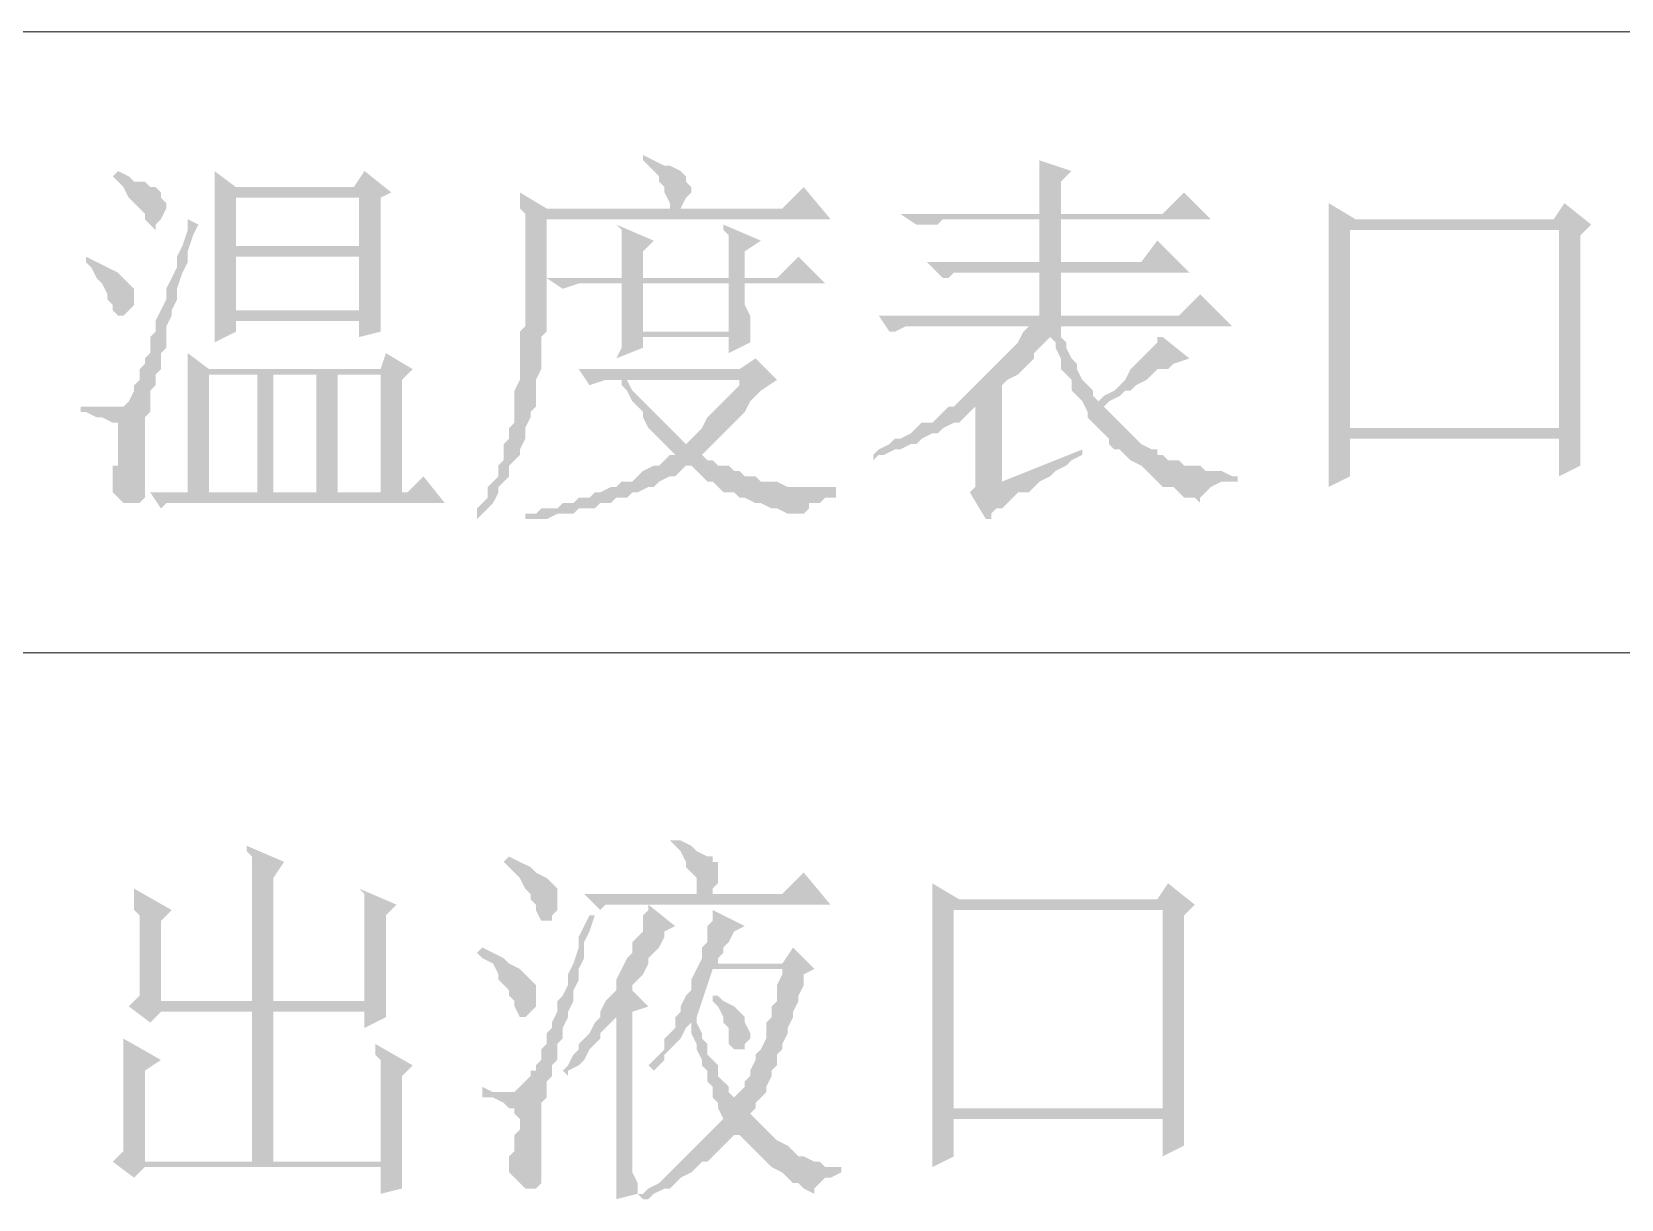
# Model space of a CAD drawing. Header units: millimetres. Extents: x 6 to 291, y 3 to 207.
# Drawn here: x 267.12 to 279.68, y 98.93 to 108.16 of the extents above; entities that cross this region are included whole.
import ezdxf

# ---------------------------------------------------------------- set-up
doc = ezdxf.new("R2010")
doc.units = ezdxf.units.MM

msp = doc.modelspace()

# ---------------------------------------------------------------- hatches: boundary and pattern name
at = {"true_color": 0x00b8b8}
h = msp.add_hatch(color=132, dxfattribs=at)
h.dxf.hatch_style = 2
h.paths.add_polyline_path([(271.949277, 107.188), (271.949277, 107.145667), (271.99161, 107.103333), (272.033944, 107.061), (272.076277, 107.018667), (272.076277, 106.976333), (272.11861, 106.934), (272.11861, 106.891667), (272.160944, 106.807), (272.160944, 106.764667), (271.187277, 106.764667), (272.24561, 106.764667), (272.287944, 106.849333), (272.330277, 106.891667), (272.330277, 106.934), (272.287944, 106.976333), (272.287944, 107.018667), (272.24561, 107.061), (272.160944, 107.103333), (272.11861, 107.103333), (272.033944, 107.145667)])
h = msp.add_hatch(color=132, dxfattribs=at)
h.dxf.hatch_style = 2
h.paths.add_polyline_path([(275.081944, 107.145667), (275.081944, 106.722333), (275.251277, 106.722333), (275.251277, 106.976333), (275.335944, 107.061)])
h = msp.add_hatch(color=132, dxfattribs=at)
h.dxf.hatch_style = 2
h.paths.add_polyline_path([(267.80061, 107.061), (267.758277, 107.018667), (267.80061, 106.976333), (267.842944, 106.934), (267.885277, 106.849333), (267.92761, 106.807), (267.969944, 106.764667), (268.012277, 106.722333), (268.012277, 106.68), (268.05461, 106.637667), (268.096944, 106.595333), (268.096944, 106.637667), (268.139277, 106.68), (268.18161, 106.764667), (268.18161, 106.807), (268.139277, 106.849333), (268.139277, 106.891667), (268.096944, 106.934), (268.05461, 106.934), (268.012277, 106.976333), (267.92761, 106.976333), (267.885277, 107.018667)])
h = msp.add_hatch(color=132, dxfattribs=at)
h.dxf.hatch_style = 2
h.paths.add_polyline_path([(268.56261, 107.061), (268.56261, 106.891667), (269.70561, 106.849333), (269.70561, 106.468333), (268.731944, 106.468333), (269.874944, 106.426), (269.874944, 106.849333), (269.95961, 106.891667), (268.731944, 106.934)])
h = msp.add_hatch(color=132, dxfattribs=at)
h.dxf.hatch_style = 2
h.paths.add_polyline_path([(269.747944, 107.061), (269.663277, 106.934), (268.731944, 106.934), (269.95961, 106.891667)])
h = msp.add_hatch(color=132, dxfattribs=at)
h.dxf.hatch_style = 2
h.paths.add_polyline_path([(273.219277, 106.934), (273.049944, 106.764667), (272.24561, 106.764667), (271.017944, 106.722333), (271.017944, 106.172), (271.017944, 105.833333), (270.97561, 105.791), (270.97561, 105.41), (270.933277, 105.325333), (270.933277, 105.198333), (270.933277, 105.071333), (270.890944, 105.029), (270.890944, 104.944333), (270.84861, 104.902), (270.84861, 104.775), (270.806277, 104.732667), (270.806277, 104.648), (270.763944, 104.605667), (270.72161, 104.563333), (270.72161, 104.478667), (270.679277, 104.436333), (270.636944, 104.394), (270.636944, 104.309333), (270.679277, 104.351667), (270.72161, 104.394), (270.763944, 104.436333), (270.806277, 104.521), (270.806277, 104.563333), (270.84861, 104.605667), (270.890944, 104.648), (270.890944, 104.732667), (270.933277, 104.775), (270.97561, 104.817333), (270.97561, 104.859667), (271.017944, 104.944333), (271.017944, 105.029), (271.060277, 105.113667), (271.060277, 105.156), (271.10261, 105.198333), (271.10261, 105.41), (271.144944, 105.494667), (271.144944, 105.537), (271.144944, 105.748667), (271.187277, 105.791), (271.187277, 106.68), (273.430944, 106.68)])
h = msp.add_hatch(color=132, dxfattribs=at)
h.dxf.hatch_style = 2
h.paths.add_polyline_path([(268.56261, 106.891667), (268.56261, 106.426), (269.70561, 106.383667), (269.70561, 105.960333), (268.731944, 105.960333), (269.874944, 105.960333), (269.874944, 106.426), (268.731944, 106.468333), (268.731944, 106.849333), (269.70561, 106.849333)])
h = msp.add_hatch(color=132, dxfattribs=at)
h.dxf.hatch_style = 2
h.paths.add_polyline_path([(270.97561, 106.891667), (270.97561, 106.764667), (271.017944, 106.722333), (272.24561, 106.764667), (271.187277, 106.764667)])
h = msp.add_hatch(color=132, dxfattribs=at)
h.dxf.hatch_style = 2
h.paths.add_polyline_path([(276.224944, 106.891667), (276.05561, 106.722333), (273.981277, 106.722333), (274.108277, 106.637667), (274.27761, 106.637667), (274.319944, 106.68), (276.43661, 106.68)])
h = msp.add_hatch(color=132, dxfattribs=at)
h.dxf.hatch_style = 2
h.paths.add_polyline_path([(277.367944, 106.807), (277.367944, 106.637667), (279.188277, 106.595333), (279.188277, 105.029), (277.537277, 105.029), (277.367944, 104.986667), (277.367944, 104.944333), (279.188277, 104.944333), (279.188277, 104.648), (279.35761, 104.732667), (279.35761, 106.553), (279.442277, 106.637667), (277.57961, 106.68)])
h = msp.add_hatch(color=132, dxfattribs=at)
h.dxf.hatch_style = 2
h.paths.add_polyline_path([(279.23061, 106.807), (279.145944, 106.68), (277.57961, 106.68), (279.442277, 106.637667)])
h = msp.add_hatch(color=132, dxfattribs=at)
h.dxf.hatch_style = 2
h.paths.add_polyline_path([(268.350944, 106.68), (268.350944, 106.595333), (268.30861, 106.468333), (268.266277, 106.383667), (268.266277, 106.299), (268.223944, 106.214333), (268.18161, 106.129667), (268.18161, 106.045), (268.139277, 105.960333), (268.096944, 105.875667), (268.096944, 105.791), (268.05461, 105.748667), (268.05461, 105.621667), (268.012277, 105.579333), (268.012277, 105.537), (267.969944, 105.494667), (267.969944, 105.41), (267.92761, 105.367667), (267.92761, 105.325333), (267.885277, 105.240667), (267.842944, 105.198333), (267.758277, 105.198333), (268.05461, 105.198333), (268.05461, 105.240667), (268.05461, 105.325333), (268.096944, 105.367667), (268.096944, 105.452333), (268.139277, 105.494667), (268.139277, 105.621667), (268.18161, 105.664), (268.18161, 105.833333), (268.223944, 105.918), (268.223944, 105.960333), (268.266277, 106.045), (268.266277, 106.129667), (268.30861, 106.256667), (268.350944, 106.341333), (268.350944, 106.426), (268.393277, 106.553), (268.43561, 106.637667)])
h = msp.add_hatch(color=132, dxfattribs=at)
h.dxf.hatch_style = 2
h.paths.add_polyline_path([(275.251277, 106.341333), (275.251277, 106.68), (275.081944, 106.68), (275.081944, 106.341333)])
h = msp.add_hatch(color=132, dxfattribs=at)
h.dxf.hatch_style = 2
h.paths.add_polyline_path([(271.73761, 106.637667), (271.779944, 106.595333), (271.779944, 106.214333), (271.949277, 106.214333), (271.949277, 106.426), (272.033944, 106.510667)])
h = msp.add_hatch(color=132, dxfattribs=at)
h.dxf.hatch_style = 2
h.paths.add_polyline_path([(272.584277, 106.637667), (272.584277, 106.595333), (272.62661, 106.553), (272.62661, 106.214333), (271.779944, 106.214333), (272.75361, 106.214333), (272.75361, 106.426), (272.88061, 106.510667)])
h = msp.add_hatch(color=132, dxfattribs=at)
h.dxf.hatch_style = 2
h.paths.add_polyline_path([(277.367944, 106.637667), (277.367944, 104.986667), (277.537277, 105.029), (277.537277, 106.595333), (279.188277, 106.595333)])
h = msp.add_hatch(color=132, dxfattribs=at)
h.dxf.hatch_style = 2
h.paths.add_polyline_path([(268.56261, 106.426), (268.56261, 105.706333), (268.731944, 105.791), (268.731944, 105.875667), (269.70561, 105.875667), (269.874944, 105.918), (269.874944, 105.960333), (268.731944, 105.960333), (268.731944, 106.383667), (269.70561, 106.383667)])
h = msp.add_hatch(color=132, dxfattribs=at)
h.dxf.hatch_style = 2
h.paths.add_polyline_path([(276.013277, 106.510667), (275.886277, 106.341333), (274.192944, 106.341333), (274.319944, 106.214333), (274.362277, 106.214333), (274.40461, 106.256667), (276.267277, 106.256667)])
h = msp.add_hatch(color=132, dxfattribs=at)
h.dxf.hatch_style = 2
h.paths.add_polyline_path([(267.54661, 106.383667), (267.54661, 106.341333), (267.588944, 106.299), (267.631277, 106.214333), (267.67361, 106.172), (267.715944, 106.087333), (267.715944, 106.045), (267.758277, 106.002667), (267.758277, 105.960333), (267.80061, 105.918), (267.842944, 105.918), (267.885277, 105.960333), (267.92761, 106.002667), (267.92761, 106.129667), (267.885277, 106.172), (267.842944, 106.214333), (267.80061, 106.256667), (267.715944, 106.299), (267.631277, 106.341333)])
h = msp.add_hatch(color=132, dxfattribs=at)
h.dxf.hatch_style = 2
h.paths.add_polyline_path([(273.176944, 106.383667), (273.00761, 106.214333), (271.187277, 106.214333), (271.314277, 106.129667), (271.441277, 106.172), (273.38861, 106.172)])
h = msp.add_hatch(color=132, dxfattribs=at)
h.dxf.hatch_style = 2
h.paths.add_polyline_path([(271.949277, 106.172), (271.779944, 106.172), (271.779944, 105.664), (271.73761, 105.579333), (271.949277, 105.664), (271.949277, 105.748667), (272.795944, 105.748667), (272.795944, 105.791), (271.949277, 105.791)])
h = msp.add_hatch(color=132, dxfattribs=at)
h.dxf.hatch_style = 2
h.paths.add_polyline_path([(272.75361, 106.172), (272.62661, 106.172), (272.62661, 105.791), (271.949277, 105.791), (272.795944, 105.791), (272.795944, 105.918), (272.75361, 106.002667), (272.75361, 106.087333)])
h = msp.add_hatch(color=132, dxfattribs=at)
h.dxf.hatch_style = 2
h.paths.add_polyline_path([(275.251277, 105.918), (275.251277, 106.256667), (275.081944, 106.256667), (275.081944, 105.918)])
h = msp.add_hatch(color=132, dxfattribs=at)
h.dxf.hatch_style = 2
h.paths.add_polyline_path([(276.351944, 106.087333), (276.18261, 105.918), (273.811944, 105.918), (273.89661, 105.791), (273.938944, 105.791), (274.02361, 105.833333), (276.605944, 105.833333)])
h = msp.add_hatch(color=132, dxfattribs=at)
h.dxf.hatch_style = 2
h.paths.add_polyline_path([(269.874944, 105.918), (269.70561, 105.875667), (269.70561, 105.748667), (269.874944, 105.791), (269.874944, 105.875667)])
h = msp.add_hatch(color=132, dxfattribs=at)
h.dxf.hatch_style = 2
h.paths.add_polyline_path([(275.251277, 105.833333), (274.997277, 105.833333), (274.954944, 105.791), (274.91261, 105.706333), (274.870277, 105.664), (274.827944, 105.621667), (274.78561, 105.579333), (274.743277, 105.537), (274.700944, 105.494667), (274.65861, 105.452333), (274.616277, 105.41), (274.573944, 105.367667), (274.53161, 105.325333), (274.489277, 105.283), (274.446944, 105.240667), (274.40461, 105.198333), (274.362277, 105.198333), (274.573944, 105.198333), (274.573944, 104.563333), (274.53161, 104.521), (274.65861, 104.309333), (274.700944, 104.309333), (274.700944, 104.351667), (274.743277, 104.394), (274.78561, 104.394), (274.827944, 104.436333), (274.870277, 104.478667), (274.91261, 104.521), (274.997277, 104.521), (275.03961, 104.563333), (274.78561, 104.605667), (274.78561, 105.367667), (274.827944, 105.41), (274.91261, 105.452333), (274.954944, 105.494667), (274.997277, 105.537), (275.03961, 105.579333), (275.03961, 105.621667), (275.081944, 105.664), (275.124277, 105.706333), (275.16661, 105.748667), (275.251277, 105.748667)])
h = msp.add_hatch(color=132, dxfattribs=at)
h.dxf.hatch_style = 2
h.paths.add_polyline_path([(272.795944, 105.748667), (272.62661, 105.748667), (272.62661, 105.621667), (272.795944, 105.706333)])
h = msp.add_hatch(color=132, dxfattribs=at)
h.dxf.hatch_style = 2
h.paths.add_polyline_path([(275.251277, 105.748667), (275.16661, 105.748667), (275.208944, 105.706333), (275.208944, 105.664), (275.251277, 105.579333), (275.251277, 105.494667), (275.29361, 105.452333), (275.335944, 105.41), (275.335944, 105.325333), (275.378277, 105.283), (275.42061, 105.240667), (275.462944, 105.156), (275.462944, 105.113667), (275.505277, 105.071333), (275.54761, 105.029), (275.589944, 104.986667), (275.632277, 104.944333), (275.632277, 104.902), (275.67461, 104.859667), (275.716944, 104.859667), (275.759277, 104.817333), (275.80161, 104.775), (275.886277, 104.732667), (275.92861, 104.690333), (275.970944, 104.648), (276.013277, 104.605667), (276.05561, 104.563333), (276.140277, 104.563333), (276.18261, 104.521), (276.224944, 104.478667), (276.30961, 104.478667), (276.351944, 104.436333), (276.351944, 104.478667), (276.394277, 104.521), (276.43661, 104.563333), (276.521277, 104.605667), (276.648277, 104.605667), (276.648277, 104.648), (276.605944, 104.648), (276.521277, 104.690333), (276.394277, 104.690333), (276.351944, 104.732667), (276.224944, 104.732667), (276.18261, 104.775), (276.097944, 104.775), (276.05561, 104.817333), (276.013277, 104.817333), (276.013277, 104.859667), (275.970944, 104.859667), (275.886277, 104.902), (275.843944, 104.944333), (275.80161, 104.986667), (275.759277, 105.029), (275.716944, 105.071333), (275.67461, 105.113667), (275.632277, 105.156), (275.589944, 105.198333), (275.632277, 105.240667), (275.54761, 105.240667), (275.505277, 105.283), (275.505277, 105.325333), (275.462944, 105.367667), (275.42061, 105.41), (275.378277, 105.494667), (275.378277, 105.537), (275.335944, 105.579333), (275.29361, 105.664), (275.29361, 105.706333)])
h = msp.add_hatch(color=132, dxfattribs=at)
h.dxf.hatch_style = 2
h.paths.add_polyline_path([(276.05561, 105.748667), (276.013277, 105.748667), (276.013277, 105.706333), (275.970944, 105.664), (275.92861, 105.621667), (275.886277, 105.579333), (275.843944, 105.537), (275.80161, 105.494667), (275.759277, 105.41), (275.716944, 105.367667), (275.67461, 105.325333), (275.589944, 105.283), (275.54761, 105.240667), (275.632277, 105.240667), (275.716944, 105.283), (275.759277, 105.325333), (275.80161, 105.325333), (275.843944, 105.367667), (275.92861, 105.41), (275.970944, 105.452333), (276.013277, 105.494667), (276.097944, 105.494667), (276.140277, 105.537), (276.267277, 105.579333)])
h = msp.add_hatch(color=132, dxfattribs=at)
h.dxf.hatch_style = 2
h.paths.add_polyline_path([(269.917277, 105.621667), (269.874944, 105.494667), (268.350944, 105.494667), (268.350944, 105.452333), (269.874944, 105.452333), (269.874944, 104.521), (270.044277, 104.521), (270.044277, 105.41), (270.128944, 105.494667)])
h = msp.add_hatch(color=132, dxfattribs=at)
h.dxf.hatch_style = 2
h.paths.add_polyline_path([(268.350944, 105.621667), (268.350944, 105.494667), (268.520277, 105.494667)])
h = msp.add_hatch(color=132, dxfattribs=at)
h.dxf.hatch_style = 2
h.paths.add_polyline_path([(272.838277, 105.579333), (272.711277, 105.494667), (271.441277, 105.494667), (271.525944, 105.367667), (271.652944, 105.41), (273.00761, 105.41)])
h = msp.add_hatch(color=132, dxfattribs=at)
h.dxf.hatch_style = 2
h.paths.add_polyline_path([(269.028277, 105.452333), (268.901277, 105.452333), (268.901277, 104.521), (268.350944, 104.521), (269.028277, 104.521)])
h = msp.add_hatch(color=132, dxfattribs=at)
h.dxf.hatch_style = 2
h.paths.add_polyline_path([(268.350944, 105.452333), (268.350944, 104.521), (268.520277, 104.521), (268.520277, 105.452333), (269.874944, 105.452333)])
h = msp.add_hatch(color=132, dxfattribs=at)
h.dxf.hatch_style = 2
h.paths.add_polyline_path([(269.536277, 104.521), (269.536277, 105.452333), (269.366944, 105.452333), (269.366944, 104.521)])
h = msp.add_hatch(color=132, dxfattribs=at)
h.dxf.hatch_style = 2
h.paths.add_polyline_path([(273.00761, 105.41), (272.711277, 105.41), (272.711277, 105.367667), (272.668944, 105.325333), (272.62661, 105.283), (272.584277, 105.240667), (272.541944, 105.198333), (272.49961, 105.156), (272.457277, 105.113667), (272.414944, 105.029), (272.37261, 104.986667), (272.330277, 104.944333), (272.287944, 104.902), (272.11861, 104.902), (272.160944, 104.859667), (272.203277, 104.817333), (272.160944, 104.817333), (272.11861, 104.775), (272.076277, 104.732667), (272.033944, 104.732667), (271.949277, 104.690333), (271.906944, 104.648), (271.86461, 104.605667), (271.779944, 104.605667), (271.73761, 104.563333), (271.695277, 104.563333), (271.61061, 104.521), (271.568277, 104.521), (271.525944, 104.478667), (271.441277, 104.478667), (271.398944, 104.436333), (271.314277, 104.436333), (271.271944, 104.394), (271.144944, 104.394), (271.10261, 104.351667), (271.017944, 104.351667), (271.017944, 104.309333), (271.187277, 104.309333), (271.271944, 104.351667), (271.398944, 104.351667), (271.441277, 104.394), (271.568277, 104.394), (271.61061, 104.436333), (271.695277, 104.436333), (271.73761, 104.478667), (271.822277, 104.478667), (271.86461, 104.521), (271.906944, 104.521), (271.99161, 104.563333), (272.033944, 104.563333), (272.076277, 104.605667), (272.160944, 104.648), (272.203277, 104.648), (272.24561, 104.690333), (272.287944, 104.732667), (272.541944, 104.732667), (272.49961, 104.775), (272.457277, 104.775), (272.414944, 104.817333), (272.457277, 104.859667), (272.49961, 104.902), (272.541944, 104.944333), (272.584277, 104.986667), (272.62661, 105.029), (272.668944, 105.071333), (272.711277, 105.113667), (272.75361, 105.156), (272.795944, 105.240667), (272.838277, 105.283), (272.88061, 105.325333)])
h = msp.add_hatch(color=132, dxfattribs=at)
h.dxf.hatch_style = 2
h.paths.add_polyline_path([(271.822277, 105.41), (271.779944, 105.41), (271.779944, 105.367667), (271.822277, 105.325333), (271.86461, 105.240667), (271.906944, 105.198333), (271.949277, 105.156), (271.949277, 105.113667), (271.99161, 105.029), (272.033944, 104.986667), (272.076277, 104.944333), (272.11861, 104.902), (272.287944, 104.902), (272.24561, 104.944333), (272.203277, 104.986667), (272.160944, 105.029), (272.11861, 105.071333), (272.076277, 105.113667), (272.033944, 105.156), (271.99161, 105.198333), (271.949277, 105.240667), (271.906944, 105.283), (271.86461, 105.325333)])
h = msp.add_hatch(color=132, dxfattribs=at)
h.dxf.hatch_style = 2
h.paths.add_polyline_path([(267.504277, 105.198333), (267.504277, 105.156), (267.54661, 105.156), (267.631277, 105.113667), (267.67361, 105.113667), (267.758277, 105.071333), (267.80061, 105.071333), (267.80061, 105.029), (267.80061, 104.732667), (267.758277, 104.732667), (267.758277, 104.521), (267.80061, 104.478667), (267.842944, 104.436333), (267.969944, 104.436333), (268.012277, 104.478667), (268.012277, 104.775), (268.012277, 105.113667), (268.05461, 105.156), (268.05461, 105.198333), (267.631277, 105.198333)])
h = msp.add_hatch(color=132, dxfattribs=at)
h.dxf.hatch_style = 2
h.paths.add_polyline_path([(274.362277, 105.198333), (274.319944, 105.156), (274.27761, 105.113667), (274.235277, 105.071333), (274.15061, 105.071333), (274.108277, 105.029), (274.065944, 104.986667), (273.981277, 104.944333), (273.938944, 104.944333), (273.89661, 104.902), (273.811944, 104.859667), (273.76961, 104.817333), (273.76961, 104.775), (273.811944, 104.817333), (273.854277, 104.817333), (273.938944, 104.859667), (273.981277, 104.859667), (274.065944, 104.902), (274.108277, 104.902), (274.15061, 104.944333), (274.235277, 104.986667), (274.27761, 104.986667), (274.319944, 105.029), (274.40461, 105.071333), (274.446944, 105.071333), (274.489277, 105.113667), (274.53161, 105.156), (274.573944, 105.198333)])
h = msp.add_hatch(color=132, dxfattribs=at)
h.dxf.hatch_style = 2
h.paths.add_polyline_path([(277.367944, 104.944333), (277.367944, 104.563333), (277.537277, 104.648), (277.537277, 104.944333), (279.188277, 104.944333)])
h = msp.add_hatch(color=132, dxfattribs=at)
h.dxf.hatch_style = 2
h.paths.add_polyline_path([(275.42061, 104.859667), (274.78561, 104.605667), (275.03961, 104.563333), (275.081944, 104.605667), (275.16661, 104.648), (275.208944, 104.690333), (275.29361, 104.732667), (275.335944, 104.775), (275.42061, 104.817333)])
h = msp.add_hatch(color=132, dxfattribs=at)
h.dxf.hatch_style = 2
h.paths.add_polyline_path([(270.21361, 104.648), (270.08661, 104.521), (268.05461, 104.521), (268.139277, 104.394), (268.18161, 104.436333), (270.382944, 104.436333)])
h = msp.add_hatch(color=132, dxfattribs=at)
h.dxf.hatch_style = 2
h.paths.add_polyline_path([(272.541944, 104.732667), (272.287944, 104.732667), (272.330277, 104.732667), (272.37261, 104.690333), (272.414944, 104.648), (272.457277, 104.605667), (272.49961, 104.605667), (272.541944, 104.563333), (272.584277, 104.521), (272.668944, 104.521), (272.711277, 104.478667), (272.75361, 104.478667), (272.838277, 104.436333), (272.88061, 104.436333), (272.965277, 104.394), (273.00761, 104.394), (273.092277, 104.351667), (273.219277, 104.351667), (273.26161, 104.394), (273.26161, 104.436333), (273.346277, 104.436333), (273.38861, 104.478667), (273.473277, 104.478667), (273.473277, 104.563333), (273.092277, 104.563333), (273.00761, 104.605667), (272.88061, 104.605667), (272.838277, 104.648), (272.75361, 104.648), (272.711277, 104.690333), (272.668944, 104.690333), (272.62661, 104.732667)])
h = msp.add_hatch(color=132, dxfattribs=at)
h.dxf.hatch_style = 2
h.paths.add_polyline_path([(272.160944, 101.769333), (272.203277, 101.727), (272.24561, 101.684667), (272.287944, 101.6), (272.287944, 101.557667), (272.330277, 101.515333), (272.37261, 101.473), (272.37261, 101.346), (272.49961, 101.346), (272.49961, 101.388333), (272.541944, 101.430667), (272.541944, 101.6), (272.49961, 101.6), (272.49961, 101.642333), (272.457277, 101.642333), (272.37261, 101.684667), (272.330277, 101.727), (272.24561, 101.769333)])
h = msp.add_hatch(color=132, dxfattribs=at)
h.dxf.hatch_style = 2
h.paths.add_polyline_path([(268.81661, 101.727), (268.81661, 101.684667), (268.858944, 101.642333), (268.858944, 100.499333), (268.139277, 100.499333), (269.028277, 100.499333), (269.028277, 101.473), (269.112944, 101.6)])
h = msp.add_hatch(color=132, dxfattribs=at)
h.dxf.hatch_style = 2
h.paths.add_polyline_path([(270.890944, 101.642333), (270.84861, 101.6), (270.890944, 101.557667), (270.933277, 101.515333), (270.97561, 101.473), (271.017944, 101.388333), (271.060277, 101.346), (271.060277, 101.303667), (271.10261, 101.261333), (271.10261, 101.219), (271.144944, 101.134333), (271.22961, 101.134333), (271.22961, 101.176667), (271.271944, 101.219), (271.271944, 101.388333), (271.22961, 101.430667), (271.187277, 101.473), (271.10261, 101.515333), (271.060277, 101.557667), (270.97561, 101.6)])
h = msp.add_hatch(color=132, dxfattribs=at)
h.dxf.hatch_style = 2
h.paths.add_polyline_path([(273.219277, 101.515333), (273.049944, 101.346), (271.48361, 101.346), (271.61061, 101.219), (271.652944, 101.261333), (273.430944, 101.261333)])
h = msp.add_hatch(color=132, dxfattribs=at)
h.dxf.hatch_style = 2
h.paths.add_polyline_path([(267.92761, 101.388333), (267.92761, 101.219), (267.969944, 101.176667), (267.969944, 100.541667), (267.885277, 100.457), (269.028277, 100.499333), (268.139277, 100.499333), (268.139277, 101.134333), (268.223944, 101.219)])
h = msp.add_hatch(color=132, dxfattribs=at)
h.dxf.hatch_style = 2
h.paths.add_polyline_path([(269.70561, 101.388333), (269.747944, 101.346), (269.747944, 100.499333), (269.028277, 100.499333), (267.885277, 100.457), (268.05461, 100.33), (268.139277, 100.414667), (268.858944, 100.414667), (269.917277, 100.457), (269.917277, 101.176667), (270.001944, 101.261333)])
h = msp.add_hatch(color=132, dxfattribs=at)
h.dxf.hatch_style = 2
h.paths.add_polyline_path([(274.235277, 101.430667), (274.235277, 101.261333), (276.05561, 101.219), (276.05561, 99.652667), (274.40461, 99.652667), (274.235277, 99.610333), (274.235277, 99.568), (276.05561, 99.568), (276.05561, 99.271667), (276.224944, 99.356333), (276.224944, 101.176667), (276.30961, 101.261333), (274.446944, 101.303667)])
h = msp.add_hatch(color=132, dxfattribs=at)
h.dxf.hatch_style = 2
h.paths.add_polyline_path([(276.097944, 101.430667), (276.013277, 101.303667), (274.446944, 101.303667), (276.30961, 101.261333)])
h = msp.add_hatch(color=132, dxfattribs=at)
h.dxf.hatch_style = 2
h.paths.add_polyline_path([(271.99161, 101.261333), (271.99161, 101.219), (271.949277, 101.176667), (271.949277, 101.049667), (271.906944, 101.007333), (271.86461, 100.965), (271.86461, 100.880333), (271.822277, 100.838), (271.779944, 100.753333), (271.73761, 100.668667), (271.73761, 100.584), (271.695277, 100.541667), (271.652944, 100.499333), (271.61061, 100.414667), (271.61061, 100.372333), (271.568277, 100.33), (271.525944, 100.245333), (271.48361, 100.203), (271.441277, 100.160667), (271.441277, 100.118333), (271.398944, 100.076), (271.35661, 99.991333), (271.314277, 99.949), (271.35661, 99.906667), (271.35661, 99.949), (271.441277, 99.991333), (271.48361, 100.033667), (271.525944, 100.118333), (271.568277, 100.160667), (271.61061, 100.203), (271.61061, 100.245333), (271.652944, 100.287667), (271.695277, 100.33), (271.73761, 100.372333), (271.86461, 100.414667), (271.99161, 100.457), (271.86461, 100.584), (271.86461, 100.626333), (271.906944, 100.668667), (271.949277, 100.711), (271.99161, 100.795667), (271.99161, 100.838), (272.033944, 100.880333), (272.076277, 100.922667), (272.11861, 101.007333), (272.11861, 101.049667), (272.203277, 101.092)])
h = msp.add_hatch(color=132, dxfattribs=at)
h.dxf.hatch_style = 2
h.paths.add_polyline_path([(274.235277, 101.261333), (274.235277, 99.610333), (274.40461, 99.652667), (274.40461, 101.219), (276.05561, 101.219)])
h = msp.add_hatch(color=132, dxfattribs=at)
h.dxf.hatch_style = 2
h.paths.add_polyline_path([(271.525944, 101.176667), (271.48361, 101.092), (271.441277, 101.007333), (271.441277, 100.922667), (271.398944, 100.795667), (271.35661, 100.711), (271.35661, 100.626333), (271.314277, 100.541667), (271.271944, 100.499333), (271.271944, 100.414667), (271.22961, 100.33), (271.22961, 100.287667), (271.187277, 100.245333), (271.187277, 100.160667), (271.144944, 100.118333), (271.144944, 100.033667), (271.10261, 99.991333), (271.10261, 99.949), (271.060277, 99.949), (271.060277, 99.906667), (271.017944, 99.864333), (270.97561, 99.822), (270.933277, 99.779667), (270.890944, 99.779667), (271.187277, 99.779667), (271.187277, 99.822), (271.187277, 99.864333), (271.22961, 99.906667), (271.22961, 99.991333), (271.271944, 100.033667), (271.271944, 100.160667), (271.314277, 100.203), (271.314277, 100.287667), (271.35661, 100.372333), (271.35661, 100.414667), (271.398944, 100.499333), (271.398944, 100.584), (271.441277, 100.668667), (271.441277, 100.753333), (271.48361, 100.838), (271.48361, 100.965), (271.525944, 101.049667), (271.568277, 101.176667)])
h = msp.add_hatch(color=132, dxfattribs=at)
h.dxf.hatch_style = 2
h.paths.add_polyline_path([(272.49961, 101.219), (272.49961, 101.134333), (272.457277, 101.092), (272.457277, 100.965), (272.414944, 100.922667), (272.414944, 100.838), (272.37261, 100.753333), (272.541944, 100.795667), (272.541944, 100.838), (272.584277, 100.880333), (272.584277, 100.922667), (272.62661, 100.965), (272.668944, 101.049667), (272.75361, 101.092)])
h = msp.add_hatch(color=132, dxfattribs=at)
h.dxf.hatch_style = 2
h.paths.add_polyline_path([(270.679277, 100.922667), (270.636944, 100.880333), (270.679277, 100.838), (270.763944, 100.795667), (270.806277, 100.711), (270.806277, 100.668667), (270.84861, 100.626333), (270.890944, 100.584), (270.890944, 100.541667), (270.933277, 100.499333), (270.933277, 100.457), (270.97561, 100.372333), (271.017944, 100.372333), (271.060277, 100.414667), (271.10261, 100.457), (271.10261, 100.626333), (271.060277, 100.668667), (271.017944, 100.711), (270.97561, 100.753333), (270.890944, 100.795667), (270.84861, 100.838), (270.763944, 100.880333)])
h = msp.add_hatch(color=132, dxfattribs=at)
h.dxf.hatch_style = 2
h.paths.add_polyline_path([(273.13461, 100.922667), (273.049944, 100.795667), (272.541944, 100.795667), (272.37261, 100.753333), (272.330277, 100.668667), (272.330277, 100.584), (272.287944, 100.541667), (272.24561, 100.457), (272.24561, 100.414667), (272.203277, 100.372333), (272.330277, 100.33), (272.330277, 100.245333), (272.37261, 100.160667), (272.37261, 100.118333), (272.414944, 100.033667), (272.414944, 99.991333), (272.457277, 99.949), (272.457277, 99.864333), (272.49961, 99.822), (272.49961, 99.737333), (272.541944, 99.695), (272.668944, 99.737333), (272.62661, 99.779667), (272.62661, 99.822), (272.584277, 99.864333), (272.541944, 99.906667), (272.541944, 99.991333), (272.49961, 100.033667), (272.457277, 100.076), (272.457277, 100.160667), (272.414944, 100.203), (272.414944, 100.245333), (272.37261, 100.33), (272.37261, 100.372333), (272.49961, 100.753333), (273.303944, 100.753333)])
h = msp.add_hatch(color=132, dxfattribs=at)
h.dxf.hatch_style = 2
h.paths.add_polyline_path([(273.303944, 100.753333), (273.049944, 100.753333), (273.049944, 100.711), (273.00761, 100.626333), (273.00761, 100.499333), (272.965277, 100.457), (272.965277, 100.372333), (272.922944, 100.33), (272.922944, 100.203), (272.88061, 100.118333), (272.838277, 100.076), (272.838277, 100.033667), (272.795944, 99.949), (272.795944, 99.906667), (272.75361, 99.864333), (272.75361, 99.822), (272.711277, 99.779667), (272.668944, 99.737333), (272.541944, 99.695), (272.541944, 99.652667), (272.584277, 99.568), (272.541944, 99.525667), (272.49961, 99.483333), (272.457277, 99.441), (272.414944, 99.398667), (272.37261, 99.356333), (272.330277, 99.314), (272.287944, 99.271667), (272.24561, 99.229333), (272.203277, 99.187), (272.160944, 99.144667), (272.11861, 99.102333), (272.076277, 99.06), (271.99161, 99.017667), (271.949277, 98.975333), (271.906944, 98.975333), (271.949277, 98.933), (271.99161, 98.933), (272.033944, 98.975333), (272.11861, 99.017667), (272.160944, 99.017667), (272.203277, 99.06), (272.24561, 99.102333), (272.330277, 99.144667), (272.37261, 99.187), (272.414944, 99.229333), (272.457277, 99.229333), (272.49961, 99.271667), (272.541944, 99.314), (272.584277, 99.356333), (272.62661, 99.398667), (272.668944, 99.441), (272.922944, 99.483333), (272.88061, 99.525667), (272.838277, 99.568), (272.795944, 99.610333), (272.838277, 99.652667), (272.838277, 99.695), (272.88061, 99.737333), (272.922944, 99.779667), (272.922944, 99.822), (272.965277, 99.906667), (272.965277, 99.949), (273.00761, 99.991333), (273.00761, 100.076), (273.049944, 100.118333), (273.049944, 100.160667), (273.092277, 100.245333), (273.092277, 100.287667), (273.13461, 100.372333), (273.13461, 100.414667), (273.176944, 100.499333), (273.176944, 100.541667), (273.219277, 100.626333), (273.219277, 100.711)])
h = msp.add_hatch(color=132, dxfattribs=at)
h.dxf.hatch_style = 2
h.paths.add_polyline_path([(272.541944, 100.541667), (272.49961, 100.541667), (272.49961, 100.499333), (272.541944, 100.457), (272.584277, 100.372333), (272.584277, 100.33), (272.62661, 100.287667), (272.62661, 100.160667), (272.668944, 100.118333), (272.75361, 100.118333), (272.75361, 100.160667), (272.795944, 100.203), (272.795944, 100.245333), (272.75361, 100.33), (272.75361, 100.372333), (272.711277, 100.414667), (272.668944, 100.457), (272.584277, 100.499333)])
h = msp.add_hatch(color=132, dxfattribs=at)
h.dxf.hatch_style = 2
h.paths.add_polyline_path([(268.858944, 100.414667), (268.858944, 99.229333), (268.012277, 99.229333), (269.028277, 99.229333), (269.028277, 100.414667), (269.747944, 100.414667)])
h = msp.add_hatch(color=132, dxfattribs=at)
h.dxf.hatch_style = 2
h.paths.add_polyline_path([(269.917277, 100.457), (268.858944, 100.414667), (269.747944, 100.414667), (269.747944, 100.287667), (269.917277, 100.372333)])
h = msp.add_hatch(color=132, dxfattribs=at)
h.dxf.hatch_style = 2
h.paths.add_polyline_path([(271.86461, 100.414667), (271.73761, 100.372333), (271.73761, 98.933), (271.906944, 98.975333), (271.906944, 99.06), (271.86461, 99.144667), (271.86461, 99.398667)])
h = msp.add_hatch(color=132, dxfattribs=at)
h.dxf.hatch_style = 2
h.paths.add_polyline_path([(272.203277, 100.372333), (272.203277, 100.287667), (272.160944, 100.245333), (272.11861, 100.203), (272.11861, 100.118333), (272.076277, 100.076), (272.033944, 100.033667), (271.99161, 99.991333), (272.033944, 99.949), (272.076277, 99.991333), (272.11861, 100.033667), (272.11861, 100.076), (272.160944, 100.118333), (272.203277, 100.160667), (272.24561, 100.203), (272.287944, 100.287667), (272.330277, 100.33)])
h = msp.add_hatch(color=132, dxfattribs=at)
h.dxf.hatch_style = 2
h.paths.add_polyline_path([(267.842944, 100.203), (267.842944, 99.314), (267.758277, 99.229333), (269.874944, 99.187), (269.874944, 98.975333), (270.044277, 99.017667), (270.044277, 99.229333), (268.012277, 99.229333), (268.012277, 99.949), (268.139277, 100.033667)])
h = msp.add_hatch(color=132, dxfattribs=at)
h.dxf.hatch_style = 2
h.paths.add_polyline_path([(269.83261, 100.160667), (269.83261, 100.076), (269.874944, 100.033667), (269.874944, 99.229333), (269.028277, 99.229333), (270.044277, 99.229333), (270.044277, 99.906667), (270.128944, 99.991333)])
h = msp.add_hatch(color=132, dxfattribs=at)
h.dxf.hatch_style = 2
h.paths.add_polyline_path([(270.679277, 99.822), (270.679277, 99.737333), (270.763944, 99.737333), (270.84861, 99.695), (270.890944, 99.652667), (270.933277, 99.652667), (270.933277, 99.610333), (270.97561, 99.568), (270.97561, 99.483333), (270.933277, 99.441), (270.933277, 99.314), (270.890944, 99.271667), (270.890944, 99.144667), (270.933277, 99.102333), (270.97561, 99.06), (271.017944, 99.017667), (271.10261, 99.017667), (271.144944, 99.06), (271.144944, 99.356333), (271.144944, 99.695), (271.187277, 99.737333), (271.187277, 99.779667), (270.763944, 99.779667)])
h = msp.add_hatch(color=132, dxfattribs=at)
h.dxf.hatch_style = 2
h.paths.add_polyline_path([(272.922944, 99.483333), (272.668944, 99.441), (272.711277, 99.441), (272.75361, 99.398667), (272.795944, 99.356333), (272.838277, 99.314), (272.88061, 99.271667), (272.922944, 99.229333), (272.965277, 99.187), (273.049944, 99.144667), (273.092277, 99.102333), (273.13461, 99.06), (273.176944, 99.06), (273.219277, 99.017667), (273.303944, 98.975333), (273.303944, 99.017667), (273.346277, 99.06), (273.38861, 99.102333), (273.430944, 99.102333), (273.51561, 99.144667), (273.51561, 99.187), (273.38861, 99.187), (273.346277, 99.229333), (273.303944, 99.229333), (273.219277, 99.271667), (273.176944, 99.271667), (273.13461, 99.314), (273.092277, 99.356333), (273.00761, 99.398667), (272.965277, 99.441)])
h = msp.add_hatch(color=132, dxfattribs=at)
h.dxf.hatch_style = 2
h.paths.add_polyline_path([(274.235277, 99.568), (274.235277, 99.187), (274.40461, 99.271667), (274.40461, 99.568), (276.05561, 99.568)])
h = msp.add_hatch(color=132, dxfattribs=at)
h.dxf.hatch_style = 2
h.paths.add_polyline_path([(267.758277, 99.229333), (267.92761, 99.102333), (268.012277, 99.187), (269.874944, 99.187)])

# ---------------------------------------------------------------- linework, layer by layer
at = {"color": 8, "lineweight": 0, "true_color": 0x808080}
for points in [[(287.10461, 108.161667), (215.053192, 108.161667)], [(287.10461, 103.251), (215.053192, 103.251)]]:
    msp.add_lwpolyline(points, dxfattribs=at)

doc.saveas('drawing.dxf')
